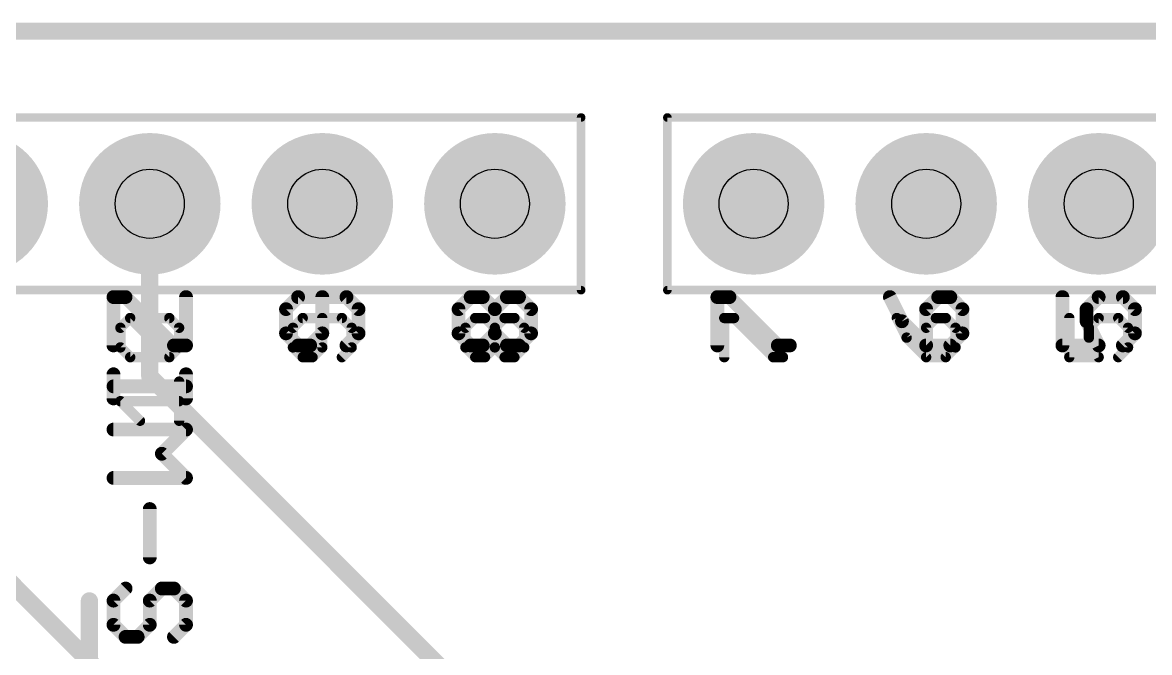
# Model space of a CAD drawing. Extents: x -27 to 80, y -11 to 53.
# Drawn here: x 26.07 to 42.66, y 44.2 to 53.47 of the extents above; entities that cross this region are included whole.
import ezdxf

# ---------------------------------------------------------------- set-up
doc = ezdxf.new("R2010")
doc.units = 0
for name, color, linetype in [('1', 12, 'CONTINUOUS'), ('16', 132, 'CONTINUOUS'), ('17', 110, 'CONTINUOUS'), ('20', 53, 'CONTINUOUS'), ('21', 53, 'CONTINUOUS'), ('29', 253, 'CONTINUOUS'), ('30', 253, 'CONTINUOUS'), ('44', 253, 'CONTINUOUS'), ('51', 53, 'CONTINUOUS')]:
    doc.layers.add(name, color=color, linetype=linetype)

# ---------------------------------------------------------------- blocks, each defined once
blk = doc.blocks.new('ROUNDP')
at = {"const_width": 0.5}
blk.add_lwpolyline([(0, -0.25, 1), (0, 0.25, 1), (0, -0.25)], format="xyb", dxfattribs=at)

msp = doc.modelspace()

# ---------------------------------------------------------------- linework, layer by layer
at = {"layer": '1', "const_width": 0.254}
msp.add_lwpolyline([(2.54, 53.34), (55.88, 53.34)], dxfattribs=at)
at = {"layer": '16', "const_width": 0.254}
for points in [[(2.54, 53.34), (55.88, 53.34)], [(35.306, 35.814), (20.32, 50.8)], [(27.94, 48.26), (27.94, 50.8)], [(35.941, 40.259), (27.94, 48.26)]]:
    msp.add_lwpolyline(points, dxfattribs=at)
at = {"layer": '16', "const_width": 0.127}
for points in [[(28.0035, 50.8, 1), (27.8765, 50.8)], [(27.9849, 48.3049, 1), (27.8951, 48.2151)], [(27.8765, 48.26, 1), (28.0035, 48.26)]]:
    msp.add_lwpolyline(points, format="xyb", dxfattribs=at)
at = {"layer": '20', "const_width": 0.2032}
msp.add_lwpolyline([(2.54, 53.34), (55.88, 53.34)], dxfattribs=at)
at = {"layer": '21'}
for points, const_width in [([(27.4057, 48.7162), (27.4057, 49.428)], 0.2032), ([(27.4057, 49.428), (27.5836, 49.428)], 0.2032), ([(27.5836, 49.428), (28.2955, 48.7162)], 0.2032), ([(28.4734, 48.7162), (28.4734, 49.428)], 0.2032), ([(30.1236, 49.428), (29.9457, 49.2501)], 0.2032), ([(30.8355, 49.428), (30.1236, 49.428)], 0.2032), ([(30.4795, 48.8942), (30.4795, 49.428)], 0.2032), ([(31.0134, 49.2501), (30.8355, 49.428)], 0.2032), ([(32.4857, 49.2501), (32.6636, 49.428)], 0.2032), ([(32.6636, 49.428), (32.8416, 49.428)], 0.2032), ([(32.8416, 49.428), (33.0195, 49.2501)], 0.2032), ([(33.0195, 49.2501), (33.1975, 49.428)], 0.2032), ([(33.1975, 49.428), (33.3755, 49.428)], 0.2032), ([(33.3755, 49.428), (33.5534, 49.2501)], 0.2032), ([(36.2957, 48.7162), (36.2957, 49.428)], 0.2032), ([(36.2957, 49.428), (36.4736, 49.428)], 0.2032), ([(36.4736, 49.428), (37.1855, 48.7162)], 0.2032), ([(38.8357, 49.428), (39.0136, 49.0721)], 0.2032), ([(39.5475, 49.428), (39.3695, 49.2501)], 0.2032), ([(39.7255, 49.428), (39.5475, 49.428)], 0.2032), ([(39.9034, 49.2501), (39.7255, 49.428)], 0.2032), ([(41.3757, 49.428), (41.3757, 48.7162)], 0.2032), ([(41.7316, 49.2501), (41.9095, 49.428)], 0.2032), ([(41.9095, 49.428), (42.2655, 49.428)], 0.2032), ([(42.2655, 49.428), (42.4434, 49.2501)], 0.2032), ([(29.9457, 49.2501), (29.9457, 48.8942)], 0.2032), ([(31.0134, 48.8942), (31.0134, 49.2501)], 0.2032), ([(32.4857, 48.8942), (32.4857, 49.2501)], 0.2032), ([(33.0195, 48.8942), (33.0195, 49.2501)], 0.2032), ([(33.5534, 49.2501), (33.5534, 48.8942)], 0.2032), ([(39.3695, 49.2501), (39.3695, 48.7162)], 0.2032), ([(39.9034, 48.8942), (39.9034, 49.2501)], 0.2032), ([(41.7316, 49.0721), (41.7316, 49.2501)], 0.2032), ([(42.4434, 49.2501), (42.4434, 48.8942)], 0.2032), ([(39.0136, 49.0721), (39.3695, 48.7162)], 0.2032), ([(41.9095, 48.7162), (41.7316, 49.0721)], 0.2032), ([(29.9457, 48.8942), (30.1236, 48.7162)], 0.2032), ([(30.3016, 48.7162), (30.4795, 48.8942)], 0.2032), ([(30.8355, 48.7162), (31.0134, 48.8942)], 0.2032), ([(32.6636, 48.7162), (32.4857, 48.8942)], 0.2032), ([(33.0195, 48.8942), (32.8416, 48.7162)], 0.2032), ([(33.1975, 48.7162), (33.0195, 48.8942)], 0.2032), ([(33.5534, 48.8942), (33.3755, 48.7162)], 0.2032), ([(39.7255, 48.7162), (39.9034, 48.8942)], 0.2032), ([(42.4434, 48.8942), (42.2655, 48.7162)], 0.2032), ([(28.2955, 48.7162), (28.4734, 48.7162)], 0.2032), ([(30.1236, 48.7162), (30.3016, 48.7162)], 0.2032), ([(32.8416, 48.7162), (32.6636, 48.7162)], 0.2032), ([(33.3755, 48.7162), (33.1975, 48.7162)], 0.2032), ([(37.1855, 48.7162), (37.3634, 48.7162)], 0.2032), ([(39.3695, 48.7162), (39.7255, 48.7162)], 0.2032), ([(41.3757, 48.7162), (41.9095, 48.7162)], 0.2032), ([(27.4057, 47.9366), (27.4057, 48.2925)], 0.2032), ([(28.4734, 47.9366), (28.4734, 48.2925)], 0.2032), ([(28.4734, 48.1145), (27.4057, 48.1145)], 0.2032), ([(28.4734, 47.479), (27.4057, 47.479)], 0.2032), ([(28.1175, 47.1231), (28.4734, 47.479)], 0.2032), ([(28.4734, 46.7672), (28.1175, 47.1231)], 0.2032), ([(27.4057, 46.7672), (28.4734, 46.7672)], 0.2032), ([(27.9395, 45.5978), (27.9395, 46.3096)], 0.2032), ([(27.5836, 45.1402), (27.4057, 44.9623)], 0.2032), ([(27.9395, 44.9623), (28.1175, 45.1402)], 0.2032), ([(28.1175, 45.1402), (28.2955, 45.1402)], 0.2032), ([(28.2955, 45.1402), (28.4734, 44.9623)], 0.2032), ([(27.051, 44.958), (27.051, 43.434)], 0.254), ([(27.4057, 44.9623), (27.4057, 44.6063)], 0.2032), ([(27.9395, 44.6063), (27.9395, 44.9623)], 0.2032), ([(28.4734, 44.9623), (28.4734, 44.6063)], 0.2032), ([(27.4057, 44.6063), (27.5836, 44.4284)], 0.2032), ([(27.7616, 44.4284), (27.9395, 44.6063)], 0.2032), ([(28.4734, 44.6063), (28.2955, 44.4284)], 0.2032), ([(27.5836, 44.4284), (27.7616, 44.4284)], 0.2032)]:
    msp.add_lwpolyline(points, dxfattribs=dict(at, const_width=const_width))
for points, const_width in [([(27.4565, 49.428, 1), (27.3549, 49.428)], 0.1016), ([(27.4057, 49.4788, 1), (27.4057, 49.3772)], 0.1016), ([(27.6196, 49.4639, 1), (27.5477, 49.3921)], 0.1016), ([(27.5836, 49.3772, 1), (27.5836, 49.4788)], 0.1016), ([(28.5242, 49.428, 1), (28.4226, 49.428)], 0.1016), ([(30.1236, 49.4788, 1), (30.1236, 49.3772)], 0.1016), ([(30.1596, 49.3921, 1), (30.0877, 49.4639)], 0.1016), ([(30.5303, 49.428, 1), (30.4287, 49.428)], 0.1016), ([(30.8714, 49.4639, 1), (30.7995, 49.3921)], 0.1016), ([(30.8355, 49.3772, 1), (30.8355, 49.4788)], 0.1016), ([(32.6636, 49.4788, 1), (32.6636, 49.3772)], 0.1016), ([(32.6996, 49.3921, 1), (32.6277, 49.4639)], 0.1016), ([(32.8775, 49.4639, 1), (32.8057, 49.3921)], 0.1016), ([(32.8416, 49.3772, 1), (32.8416, 49.4788)], 0.1016), ([(33.1975, 49.4788, 1), (33.1975, 49.3772)], 0.1016), ([(33.2334, 49.3921, 1), (33.1616, 49.4639)], 0.1016), ([(33.4114, 49.4639, 1), (33.3395, 49.3921)], 0.1016), ([(33.3755, 49.3772, 1), (33.3755, 49.4788)], 0.1016), ([(36.3465, 49.428, 1), (36.2449, 49.428)], 0.1016), ([(36.2957, 49.4788, 1), (36.2957, 49.3772)], 0.1016), ([(36.5096, 49.4639, 1), (36.4377, 49.3921)], 0.1016), ([(36.4736, 49.3772, 1), (36.4736, 49.4788)], 0.1016), ([(38.8811, 49.4507, 1), (38.7903, 49.4053)], 0.1016), ([(39.5475, 49.4788, 1), (39.5475, 49.3772)], 0.1016), ([(39.5834, 49.3921, 1), (39.5116, 49.4639)], 0.1016), ([(39.7614, 49.4639, 1), (39.6895, 49.3921)], 0.1016), ([(39.7255, 49.3772, 1), (39.7255, 49.4788)], 0.1016), ([(41.4265, 49.428, 1), (41.3249, 49.428)], 0.1016), ([(41.9095, 49.4788, 1), (41.9095, 49.3772)], 0.1016), ([(41.9455, 49.3921, 1), (41.8736, 49.4639)], 0.1016), ([(42.3014, 49.4639, 1), (42.2295, 49.3921)], 0.1016), ([(42.2655, 49.3772, 1), (42.2655, 49.4788)], 0.1016), ([(29.9965, 49.2501, 1), (29.8949, 49.2501)], 0.1016), ([(29.9098, 49.286, 1), (29.9816, 49.2141)], 0.1016), ([(31.0642, 49.2501, 1), (30.9626, 49.2501)], 0.1016), ([(30.9775, 49.2141, 1), (31.0493, 49.286)], 0.1016), ([(32.5365, 49.2501, 1), (32.4349, 49.2501)], 0.1016), ([(32.4498, 49.286, 1), (32.5216, 49.2141)], 0.1016), ([(33.0703, 49.2501, 1), (32.9687, 49.2501)], 0.1016), ([(32.9836, 49.286, 1), (33.0555, 49.2141)], 0.1016), ([(32.9836, 49.2141, 1), (33.0555, 49.286)], 0.1016), ([(33.6042, 49.2501, 1), (33.5026, 49.2501)], 0.1016), ([(33.5175, 49.2141, 1), (33.5893, 49.286)], 0.1016), ([(39.4203, 49.2501, 1), (39.3187, 49.2501)], 0.1016), ([(39.3336, 49.286, 1), (39.4055, 49.2141)], 0.1016), ([(39.9542, 49.2501, 1), (39.8526, 49.2501)], 0.1016), ([(39.8675, 49.2141, 1), (39.9393, 49.286)], 0.1016), ([(41.7824, 49.2501, 1), (41.6808, 49.2501)], 0.1016), ([(41.6957, 49.286, 1), (41.7675, 49.2141)], 0.1016), ([(42.4942, 49.2501, 1), (42.3926, 49.2501)], 0.1016), ([(42.4075, 49.2141, 1), (42.4793, 49.286)], 0.1016), ([(39.0496, 49.108, 1), (38.9777, 49.0362)], 0.1016), ([(38.9682, 49.0494, 1), (39.0591, 49.0948)], 0.1016), ([(41.777, 49.0948, 1), (41.6862, 49.0494)], 0.1016), ([(41.6808, 49.0721, 1), (41.7824, 49.0721)], 0.1016), ([(29.9816, 48.9301, 1), (29.9098, 48.8582)], 0.1016), ([(29.8949, 48.8942, 1), (29.9965, 48.8942)], 0.1016), ([(30.4287, 48.8942, 1), (30.5303, 48.8942)], 0.1016), ([(30.5155, 48.8582, 1), (30.4436, 48.9301)], 0.1016), ([(30.9626, 48.8942, 1), (31.0642, 48.8942)], 0.1016), ([(31.0493, 48.8582, 1), (30.9775, 48.9301)], 0.1016), ([(32.5216, 48.9301, 1), (32.4498, 48.8582)], 0.1016), ([(32.4349, 48.8942, 1), (32.5365, 48.8942)], 0.1016), ([(33.0555, 48.9301, 1), (32.9836, 48.8582)], 0.1016), ([(32.9687, 48.8942, 1), (33.0703, 48.8942)], 0.1016), ([(33.0555, 48.8582, 1), (32.9836, 48.9301)], 0.1016), ([(33.5026, 48.8942, 1), (33.6042, 48.8942)], 0.1016), ([(33.5893, 48.8582, 1), (33.5175, 48.9301)], 0.1016), ([(39.8526, 48.8942, 1), (39.9542, 48.8942)], 0.1016), ([(39.9393, 48.8582, 1), (39.8675, 48.9301)], 0.1016), ([(42.3926, 48.8942, 1), (42.4942, 48.8942)], 0.1016), ([(42.4793, 48.8582, 1), (42.4075, 48.9301)], 0.1016), ([(28.2955, 48.767, 1), (28.2955, 48.6654)], 0.1016), ([(28.2595, 48.6803, 1), (28.3314, 48.7521)], 0.1016), ([(28.4734, 48.6654, 1), (28.4734, 48.767)], 0.1016), ([(30.1236, 48.767, 1), (30.1236, 48.6654)], 0.1016), ([(30.0877, 48.6803, 1), (30.1596, 48.7521)], 0.1016), ([(30.2657, 48.7521, 1), (30.3375, 48.6803)], 0.1016), ([(30.3016, 48.6654, 1), (30.3016, 48.767)], 0.1016), ([(30.7995, 48.7521, 1), (30.8714, 48.6803)], 0.1016), ([(32.6636, 48.767, 1), (32.6636, 48.6654)], 0.1016), ([(32.6277, 48.6803, 1), (32.6996, 48.7521)], 0.1016), ([(32.8057, 48.7521, 1), (32.8775, 48.6803)], 0.1016), ([(32.8416, 48.6654, 1), (32.8416, 48.767)], 0.1016), ([(33.1975, 48.767, 1), (33.1975, 48.6654)], 0.1016), ([(33.1616, 48.6803, 1), (33.2334, 48.7521)], 0.1016), ([(33.3395, 48.7521, 1), (33.4114, 48.6803)], 0.1016), ([(33.3755, 48.6654, 1), (33.3755, 48.767)], 0.1016), ([(37.1855, 48.767, 1), (37.1855, 48.6654)], 0.1016), ([(37.1495, 48.6803, 1), (37.2214, 48.7521)], 0.1016), ([(37.3634, 48.6654, 1), (37.3634, 48.767)], 0.1016), ([(39.3695, 48.767, 1), (39.3695, 48.6654)], 0.1016), ([(39.3336, 48.6803, 1), (39.4055, 48.7521)], 0.1016), ([(39.6895, 48.7521, 1), (39.7614, 48.6803)], 0.1016), ([(39.7255, 48.6654, 1), (39.7255, 48.767)], 0.1016), ([(41.3757, 48.767, 1), (41.3757, 48.6654)], 0.1016), ([(41.8641, 48.6935, 1), (41.955, 48.7389)], 0.1016), ([(41.9095, 48.6654, 1), (41.9095, 48.767)], 0.1016), ([(42.2295, 48.7521, 1), (42.3014, 48.6803)], 0.1016), ([(27.3549, 48.7162, 1), (27.4565, 48.7162)], 0.1016), ([(28.4226, 48.7162, 1), (28.5242, 48.7162)], 0.1016), ([(36.2449, 48.7162, 1), (36.3465, 48.7162)], 0.1016), ([(39.3187, 48.7162, 1), (39.4203, 48.7162)], 0.1016), ([(41.3249, 48.7162, 1), (41.4265, 48.7162)], 0.1016), ([(27.4565, 48.2925, 1), (27.3549, 48.2925)], 0.1016), ([(28.5242, 48.2925, 1), (28.4226, 48.2925)], 0.1016), ([(27.4057, 48.1653, 1), (27.4057, 48.0637)], 0.1016), ([(28.4734, 48.0637, 1), (28.4734, 48.1653)], 0.1016), ([(27.3549, 47.9366, 1), (27.4565, 47.9366)], 0.1016), ([(28.4226, 47.9366, 1), (28.5242, 47.9366)], 0.1016), ([(27.4057, 47.5298, 1), (27.4057, 47.4282)], 0.1016), ([(28.5093, 47.4431, 1), (28.4375, 47.5149)], 0.1016), ([(28.4734, 47.4282, 1), (28.4734, 47.5298)], 0.1016), ([(28.1534, 47.159, 1), (28.0816, 47.0872)], 0.1016), ([(28.0816, 47.159, 1), (28.1534, 47.0872)], 0.1016), ([(27.4057, 46.818, 1), (27.4057, 46.7164)], 0.1016), ([(28.4375, 46.7313, 1), (28.5093, 46.8031)], 0.1016), ([(28.4734, 46.7164, 1), (28.4734, 46.818)], 0.1016), ([(27.9903, 46.3096, 1), (27.8887, 46.3096)], 0.1016), ([(27.8887, 45.5978, 1), (27.9903, 45.5978)], 0.1016), ([(27.6196, 45.1043, 1), (27.5477, 45.1761)], 0.1016), ([(28.1175, 45.191, 1), (28.1175, 45.0894)], 0.1016), ([(28.1534, 45.1043, 1), (28.0816, 45.1761)], 0.1016), ([(28.3314, 45.1761, 1), (28.2595, 45.1043)], 0.1016), ([(28.2955, 45.0894, 1), (28.2955, 45.191)], 0.1016), ([(27.1145, 44.958, 1), (26.9875, 44.958)], 0.127), ([(27.4565, 44.9623, 1), (27.3549, 44.9623)], 0.1016), ([(27.3698, 44.9982, 1), (27.4416, 44.9263)], 0.1016), ([(27.9903, 44.9623, 1), (27.8887, 44.9623)], 0.1016), ([(27.9036, 44.9982, 1), (27.9755, 44.9263)], 0.1016), ([(28.5242, 44.9623, 1), (28.4226, 44.9623)], 0.1016), ([(28.4375, 44.9263, 1), (28.5093, 44.9982)], 0.1016), ([(27.4416, 44.6423, 1), (27.3698, 44.5704)], 0.1016), ([(27.3549, 44.6063, 1), (27.4565, 44.6063)], 0.1016), ([(27.8887, 44.6063, 1), (27.9903, 44.6063)], 0.1016), ([(27.9755, 44.5704, 1), (27.9036, 44.6423)], 0.1016), ([(28.4226, 44.6063, 1), (28.5242, 44.6063)], 0.1016), ([(28.5093, 44.5704, 1), (28.4375, 44.6423)], 0.1016), ([(27.5836, 44.4792, 1), (27.5836, 44.3776)], 0.1016), ([(27.5477, 44.3925, 1), (27.6196, 44.4643)], 0.1016), ([(27.7257, 44.4643, 1), (27.7975, 44.3925)], 0.1016), ([(27.7616, 44.3776, 1), (27.7616, 44.4792)], 0.1016), ([(28.2595, 44.4643, 1), (28.3314, 44.3925)], 0.1016)]:
    msp.add_lwpolyline(points, format="xyb", dxfattribs=dict(at, const_width=const_width))
at = {"layer": '44'}
for centre in [(27.94, 50.8), (30.48, 50.8), (33.02, 50.8), (36.83, 50.8), (39.37, 50.8), (41.91, 50.8)]:
    msp.add_circle(centre, 0.508, dxfattribs=at)
at = {"layer": '51'}
for points, const_width in [([(55.88, 53.34), (2.54, 53.34)], 0.254), ([(13.97, 52.07), (34.29, 52.07)], 0.127), ([(34.29, 52.07), (34.29, 49.53)], 0.127), ([(35.56, 49.53), (35.56, 52.07)], 0.127), ([(35.56, 52.07), (55.88, 52.07)], 0.127), ([(34.29, 49.53), (13.97, 49.53)], 0.127), ([(55.88, 49.53), (35.56, 49.53)], 0.127), ([(27.5075, 48.9759), (27.6515, 49.1199)], 0.1524), ([(27.6515, 49.1199), (28.2277, 49.1199)], 0.1524), ([(28.2277, 48.5437), (27.6515, 49.1199)], 0.1524), ([(28.2277, 49.1199), (28.3718, 48.9759)], 0.1524), ([(30.1915, 49.1199), (30.0475, 48.9759)], 0.1524), ([(30.7677, 49.1199), (30.1915, 49.1199)], 0.1524), ([(30.4796, 48.6877), (30.4796, 49.1199)], 0.1524), ([(30.9118, 48.9759), (30.7677, 49.1199)], 0.1524), ([(32.5875, 48.9759), (32.7315, 49.1199)], 0.1524), ([(32.7315, 49.1199), (32.8756, 49.1199)], 0.1524), ([(32.8756, 49.1199), (33.0196, 48.9759)], 0.1524), ([(33.0196, 48.9759), (33.1637, 49.1199)], 0.1524), ([(33.1637, 49.1199), (33.3077, 49.1199)], 0.1524), ([(33.3077, 49.1199), (33.4518, 48.9759)], 0.1524), ([(36.3975, 48.5437), (36.3975, 49.1199)], 0.1524), ([(36.3975, 49.1199), (36.5415, 49.1199)], 0.1524), ([(36.5415, 49.1199), (37.1177, 48.5437)], 0.1524), ([(38.9375, 49.1199), (39.0815, 48.8318)], 0.1524), ([(39.5137, 49.1199), (39.3696, 48.9759)], 0.1524), ([(39.6577, 49.1199), (39.5137, 49.1199)], 0.1524), ([(39.8018, 48.9759), (39.6577, 49.1199)], 0.1524), ([(41.4775, 49.1199), (41.4775, 48.5437)], 0.1524), ([(41.7656, 48.9759), (41.9096, 49.1199)], 0.1524), ([(41.9096, 49.1199), (42.1977, 49.1199)], 0.1524), ([(42.1977, 49.1199), (42.3418, 48.9759)], 0.1524), ([(27.5075, 48.6877), (27.5075, 48.9759)], 0.1524), ([(28.3718, 48.9759), (28.3718, 48.6877)], 0.1524), ([(30.0475, 48.9759), (30.0475, 48.6877)], 0.1524), ([(30.9118, 48.6877), (30.9118, 48.9759)], 0.1524), ([(32.5875, 48.6877), (32.5875, 48.9759)], 0.1524), ([(33.0196, 48.6877), (33.0196, 48.9759)], 0.1524), ([(33.4518, 48.9759), (33.4518, 48.6877)], 0.1524), ([(39.3696, 48.9759), (39.3696, 48.5437)], 0.1524), ([(39.8018, 48.6877), (39.8018, 48.9759)], 0.1524), ([(41.7656, 48.8318), (41.7656, 48.9759)], 0.1524), ([(42.3418, 48.9759), (42.3418, 48.6877)], 0.1524), ([(39.0815, 48.8318), (39.3696, 48.5437)], 0.1524), ([(41.9096, 48.5437), (41.7656, 48.8318)], 0.1524), ([(27.6515, 48.5437), (27.5075, 48.6877)], 0.1524), ([(28.2277, 48.5437), (27.6515, 48.5437)], 0.1524), ([(28.3718, 48.6877), (28.2277, 48.5437)], 0.1524), ([(30.0475, 48.6877), (30.1915, 48.5437)], 0.1524), ([(30.1915, 48.5437), (30.3356, 48.5437)], 0.1524), ([(30.3356, 48.5437), (30.4796, 48.6877)], 0.1524), ([(30.7677, 48.5437), (30.9118, 48.6877)], 0.1524), ([(32.7315, 48.5437), (32.5875, 48.6877)], 0.1524), ([(32.8756, 48.5437), (32.7315, 48.5437)], 0.1524), ([(33.0196, 48.6877), (32.8756, 48.5437)], 0.1524), ([(33.1637, 48.5437), (33.0196, 48.6877)], 0.1524), ([(33.3077, 48.5437), (33.1637, 48.5437)], 0.1524), ([(33.4518, 48.6877), (33.3077, 48.5437)], 0.1524), ([(37.1177, 48.5437), (37.2618, 48.5437)], 0.1524), ([(39.3696, 48.5437), (39.6577, 48.5437)], 0.1524), ([(39.6577, 48.5437), (39.8018, 48.6877)], 0.1524), ([(41.4775, 48.5437), (41.9096, 48.5437)], 0.1524), ([(42.3418, 48.6877), (42.1977, 48.5437)], 0.1524), ([(28.3718, 47.6082), (28.3718, 48.1844)], 0.1524), ([(27.7956, 47.6082), (27.5075, 47.8963)], 0.1524), ([(27.5075, 47.8963), (28.3718, 47.8963)], 0.1524)]:
    msp.add_lwpolyline(points, dxfattribs=dict(at, const_width=const_width))
for points, const_width in [([(34.3218, 52.07, 1), (34.2582, 52.07)], 0.0635), ([(34.29, 52.0382, 1), (34.29, 52.1018)], 0.0635), ([(35.5918, 52.07, 1), (35.5282, 52.07)], 0.0635), ([(35.56, 52.1018, 1), (35.56, 52.0382)], 0.0635), ([(34.2582, 49.53, 1), (34.3218, 49.53)], 0.0635), ([(34.29, 49.4982, 1), (34.29, 49.5618)], 0.0635), ([(35.56, 49.5618, 1), (35.56, 49.4982)], 0.0635), ([(35.5282, 49.53, 1), (35.5918, 49.53)], 0.0635), ([(27.6515, 49.158, 1), (27.6515, 49.0818)], 0.0762), ([(27.6785, 49.1468, 1), (27.6246, 49.093)], 0.0762), ([(27.6785, 49.093, 1), (27.6246, 49.1468)], 0.0762), ([(28.2547, 49.1468, 1), (28.2008, 49.093)], 0.0762), ([(28.2277, 49.0818, 1), (28.2277, 49.158)], 0.0762), ([(30.1915, 49.158, 1), (30.1915, 49.0818)], 0.0762), ([(30.2185, 49.093, 1), (30.1646, 49.1468)], 0.0762), ([(30.5177, 49.1199, 1), (30.4415, 49.1199)], 0.0762), ([(30.7947, 49.1468, 1), (30.7408, 49.093)], 0.0762), ([(30.7677, 49.0818, 1), (30.7677, 49.158)], 0.0762), ([(32.7315, 49.158, 1), (32.7315, 49.0818)], 0.0762), ([(32.7585, 49.093, 1), (32.7046, 49.1468)], 0.0762), ([(32.9025, 49.1468, 1), (32.8486, 49.093)], 0.0762), ([(32.8756, 49.0818, 1), (32.8756, 49.158)], 0.0762), ([(33.1637, 49.158, 1), (33.1637, 49.0818)], 0.0762), ([(33.1906, 49.093, 1), (33.1367, 49.1468)], 0.0762), ([(33.3347, 49.1468, 1), (33.2808, 49.093)], 0.0762), ([(33.3077, 49.0818, 1), (33.3077, 49.158)], 0.0762), ([(36.4356, 49.1199, 1), (36.3594, 49.1199)], 0.0762), ([(36.3975, 49.158, 1), (36.3975, 49.0818)], 0.0762), ([(36.5685, 49.1468, 1), (36.5146, 49.093)], 0.0762), ([(36.5415, 49.0818, 1), (36.5415, 49.158)], 0.0762), ([(38.9715, 49.1369, 1), (38.9034, 49.1029)], 0.0762), ([(39.5137, 49.158, 1), (39.5137, 49.0818)], 0.0762), ([(39.5406, 49.093, 1), (39.4867, 49.1468)], 0.0762), ([(39.6847, 49.1468, 1), (39.6308, 49.093)], 0.0762), ([(39.6577, 49.0818, 1), (39.6577, 49.158)], 0.0762), ([(41.5156, 49.1199, 1), (41.4394, 49.1199)], 0.0762), ([(41.9096, 49.158, 1), (41.9096, 49.0818)], 0.0762), ([(41.9366, 49.093, 1), (41.8827, 49.1468)], 0.0762), ([(42.2247, 49.1468, 1), (42.1708, 49.093)], 0.0762), ([(42.1977, 49.0818, 1), (42.1977, 49.158)], 0.0762), ([(27.4805, 49.0028, 1), (27.5344, 48.9489)], 0.0762), ([(27.5456, 48.9759, 1), (27.4694, 48.9759)], 0.0762), ([(28.4099, 48.9759, 1), (28.3337, 48.9759)], 0.0762), ([(28.3449, 48.9489, 1), (28.3987, 49.0028)], 0.0762), ([(30.0205, 49.0028, 1), (30.0744, 48.9489)], 0.0762), ([(30.0856, 48.9759, 1), (30.0094, 48.9759)], 0.0762), ([(30.9499, 48.9759, 1), (30.8737, 48.9759)], 0.0762), ([(30.8849, 48.9489, 1), (30.9387, 49.0028)], 0.0762), ([(32.5605, 49.0028, 1), (32.6144, 48.9489)], 0.0762), ([(32.6256, 48.9759, 1), (32.5494, 48.9759)], 0.0762), ([(33.0577, 48.9759, 1), (32.9815, 48.9759)], 0.0762), ([(32.9927, 49.0028, 1), (33.0466, 48.9489)], 0.0762), ([(32.9927, 48.9489, 1), (33.0466, 49.0028)], 0.0762), ([(33.4899, 48.9759, 1), (33.4137, 48.9759)], 0.0762), ([(33.4249, 48.9489, 1), (33.4787, 49.0028)], 0.0762), ([(39.4077, 48.9759, 1), (39.3315, 48.9759)], 0.0762), ([(39.3427, 49.0028, 1), (39.3966, 48.9489)], 0.0762), ([(39.8399, 48.9759, 1), (39.7637, 48.9759)], 0.0762), ([(39.7749, 48.9489, 1), (39.8287, 49.0028)], 0.0762), ([(41.7386, 49.0028, 1), (41.7925, 48.9489)], 0.0762), ([(41.8037, 48.9759, 1), (41.7275, 48.9759)], 0.0762), ([(42.3799, 48.9759, 1), (42.3037, 48.9759)], 0.0762), ([(42.3149, 48.9489, 1), (42.3687, 49.0028)], 0.0762), ([(39.1085, 48.8587, 1), (39.0546, 48.8049)], 0.0762), ([(39.0474, 48.8148, 1), (39.1156, 48.8488)], 0.0762), ([(41.7997, 48.8488, 1), (41.7315, 48.8148)], 0.0762), ([(41.7275, 48.8318, 1), (41.8037, 48.8318)], 0.0762), ([(27.5344, 48.7147, 1), (27.4805, 48.6608)], 0.0762), ([(27.4694, 48.6877, 1), (27.5456, 48.6877)], 0.0762), ([(27.6515, 48.5818, 1), (27.6515, 48.5056)], 0.0762), ([(28.2277, 48.5056, 1), (28.2277, 48.5818)], 0.0762), ([(28.3337, 48.6877, 1), (28.4099, 48.6877)], 0.0762), ([(28.3987, 48.6608, 1), (28.3449, 48.7147)], 0.0762), ([(30.0744, 48.7147, 1), (30.0205, 48.6608)], 0.0762), ([(30.0094, 48.6877, 1), (30.0856, 48.6877)], 0.0762), ([(30.1915, 48.5818, 1), (30.1915, 48.5056)], 0.0762), ([(30.3356, 48.5056, 1), (30.3356, 48.5818)], 0.0762), ([(30.4415, 48.6877, 1), (30.5177, 48.6877)], 0.0762), ([(30.5066, 48.6608, 1), (30.4527, 48.7147)], 0.0762), ([(30.8737, 48.6877, 1), (30.9499, 48.6877)], 0.0762), ([(30.9387, 48.6608, 1), (30.8849, 48.7147)], 0.0762), ([(32.6144, 48.7147, 1), (32.5605, 48.6608)], 0.0762), ([(32.5494, 48.6877, 1), (32.6256, 48.6877)], 0.0762), ([(32.7315, 48.5818, 1), (32.7315, 48.5056)], 0.0762), ([(32.8756, 48.5056, 1), (32.8756, 48.5818)], 0.0762), ([(33.0466, 48.7147, 1), (32.9927, 48.6608)], 0.0762), ([(32.9815, 48.6877, 1), (33.0577, 48.6877)], 0.0762), ([(33.0466, 48.6608, 1), (32.9927, 48.7147)], 0.0762), ([(33.1637, 48.5818, 1), (33.1637, 48.5056)], 0.0762), ([(33.3077, 48.5056, 1), (33.3077, 48.5818)], 0.0762), ([(33.4137, 48.6877, 1), (33.4899, 48.6877)], 0.0762), ([(33.4787, 48.6608, 1), (33.4249, 48.7147)], 0.0762), ([(37.1177, 48.5818, 1), (37.1177, 48.5056)], 0.0762), ([(37.2618, 48.5056, 1), (37.2618, 48.5818)], 0.0762), ([(39.3696, 48.5818, 1), (39.3696, 48.5056)], 0.0762), ([(39.6577, 48.5056, 1), (39.6577, 48.5818)], 0.0762), ([(39.7637, 48.6877, 1), (39.8399, 48.6877)], 0.0762), ([(39.8287, 48.6608, 1), (39.7749, 48.7147)], 0.0762), ([(41.4775, 48.5818, 1), (41.4775, 48.5056)], 0.0762), ([(41.9096, 48.5056, 1), (41.9096, 48.5818)], 0.0762), ([(42.3037, 48.6877, 1), (42.3799, 48.6877)], 0.0762), ([(42.3687, 48.6608, 1), (42.3149, 48.7147)], 0.0762), ([(27.6246, 48.5167, 1), (27.6785, 48.5706)], 0.0762), ([(28.2008, 48.5706, 1), (28.2547, 48.5167)], 0.0762), ([(28.2008, 48.5167, 1), (28.2547, 48.5706)], 0.0762), ([(30.1646, 48.5167, 1), (30.2185, 48.5706)], 0.0762), ([(30.3086, 48.5706, 1), (30.3625, 48.5167)], 0.0762), ([(30.7408, 48.5706, 1), (30.7947, 48.5167)], 0.0762), ([(32.7046, 48.5167, 1), (32.7585, 48.5706)], 0.0762), ([(32.8486, 48.5706, 1), (32.9025, 48.5167)], 0.0762), ([(33.1367, 48.5167, 1), (33.1906, 48.5706)], 0.0762), ([(33.2808, 48.5706, 1), (33.3347, 48.5167)], 0.0762), ([(36.3594, 48.5437, 1), (36.4356, 48.5437)], 0.0762), ([(37.0908, 48.5167, 1), (37.1447, 48.5706)], 0.0762), ([(39.3315, 48.5437, 1), (39.4077, 48.5437)], 0.0762), ([(39.3427, 48.5167, 1), (39.3966, 48.5706)], 0.0762), ([(39.6308, 48.5706, 1), (39.6847, 48.5167)], 0.0762), ([(41.4394, 48.5437, 1), (41.5156, 48.5437)], 0.0762), ([(41.8756, 48.5266, 1), (41.9437, 48.5607)], 0.0762), ([(42.1708, 48.5706, 1), (42.2247, 48.5167)], 0.0762), ([(28.4099, 48.1844, 1), (28.3337, 48.1844)], 0.0762), ([(27.5344, 47.9232, 1), (27.4805, 47.8693)], 0.0762), ([(27.5075, 47.9344, 1), (27.5075, 47.8582)], 0.0762), ([(28.3718, 47.8582, 1), (28.3718, 47.9344)], 0.0762), ([(27.7686, 47.5812, 1), (27.8225, 47.6351)], 0.0762), ([(28.3337, 47.6082, 1), (28.4099, 47.6082)], 0.0762)]:
    msp.add_lwpolyline(points, format="xyb", dxfattribs=dict(at, const_width=const_width))

# ---------------------------------------------------------------- block references
at = {"layer": '17', "xscale": 1.8796, "yscale": 1.8796}
for p in [(25.4, 50.8), (25.4, 50.8), (27.94, 50.8), (27.94, 50.8), (30.48, 50.8), (30.48, 50.8), (33.02, 50.8), (33.02, 50.8), (36.83, 50.8), (36.83, 50.8), (39.37, 50.8), (39.37, 50.8), (41.91, 50.8), (41.91, 50.8)]:
    msp.add_blockref('ROUNDP', p, dxfattribs=at)
at = {"layer": '29', "xscale": 2.0828, "yscale": 2.0828}
for p in [(25.4, 50.8), (27.94, 50.8), (30.48, 50.8), (33.02, 50.8), (36.83, 50.8), (39.37, 50.8), (41.91, 50.8)]:
    msp.add_blockref('ROUNDP', p, dxfattribs=at)
at = {"layer": '30', "xscale": 2.0828, "yscale": 2.0828}
for p in [(25.4, 50.8), (27.94, 50.8), (30.48, 50.8), (33.02, 50.8), (36.83, 50.8), (39.37, 50.8), (41.91, 50.8)]:
    msp.add_blockref('ROUNDP', p, dxfattribs=at)

doc.saveas('drawing.dxf')
